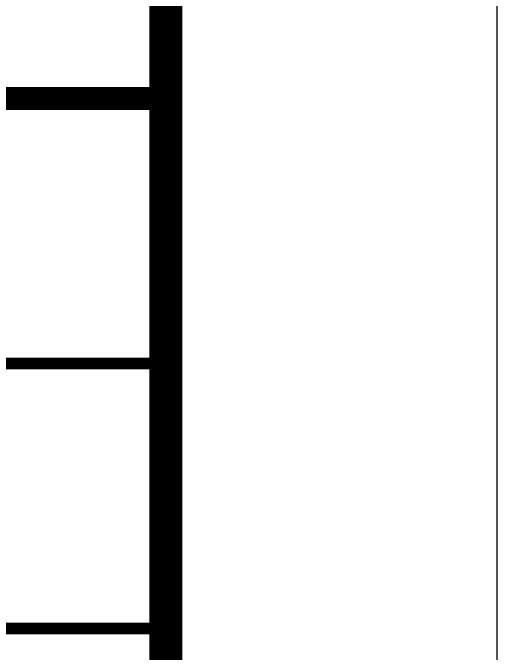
# Model space of a CAD drawing. Extents: x -24105 to 1725648, y 165513 to 982828.
# Drawn here: x 208171 to 209633, y 178038 to 179972 of the extents above; entities that cross this region are included whole.
import ezdxf

# ---------------------------------------------------------------- set-up
doc = ezdxf.new("R2010")
doc.units = 0
doc.header["$LTSCALE"] = 1000
doc.header["$MEASUREMENT"] = 0
doc.layers.add('图框', color=140, linetype='Continuous')

# ---------------------------------------------------------------- blocks, each defined once
blk = doc.blocks.new('tq123')
at = {"layer": '图框'}
for points, const_width in [([(4.9, 13200.3), (-6995.1, 13200.3)], 70), ([(-6995.1, 13200.3), (4.9, 13200.3)], 70), ([(-6995.1, 12400.3), (4.9, 12400.3)], 35), ([(-6995.1, 11600.3), (4.9, 11600.3)], 35)]:
    blk.add_lwpolyline(points, dxfattribs=dict(at, const_width=const_width))

msp = doc.modelspace()

# ---------------------------------------------------------------- linework, layer by layer
at = {"layer": '图框'}
msp.add_lwpolyline([(125532.8, 165512.6), (209632.8, 165512.6), (209632.8, 224912.6), (125532.8, 224912.6)], close=True, dxfattribs=at)
at = {"layer": '图框', "const_width": 100}
msp.add_lwpolyline([(128032.8, 166512.6), (208632.8, 166512.6), (208632.8, 223912.6), (128032.8, 223912.6)], close=True, dxfattribs=at)

# ---------------------------------------------------------------- block references
msp.add_blockref('tq123', (208632.8, 166512.6))

doc.saveas('drawing.dxf')
